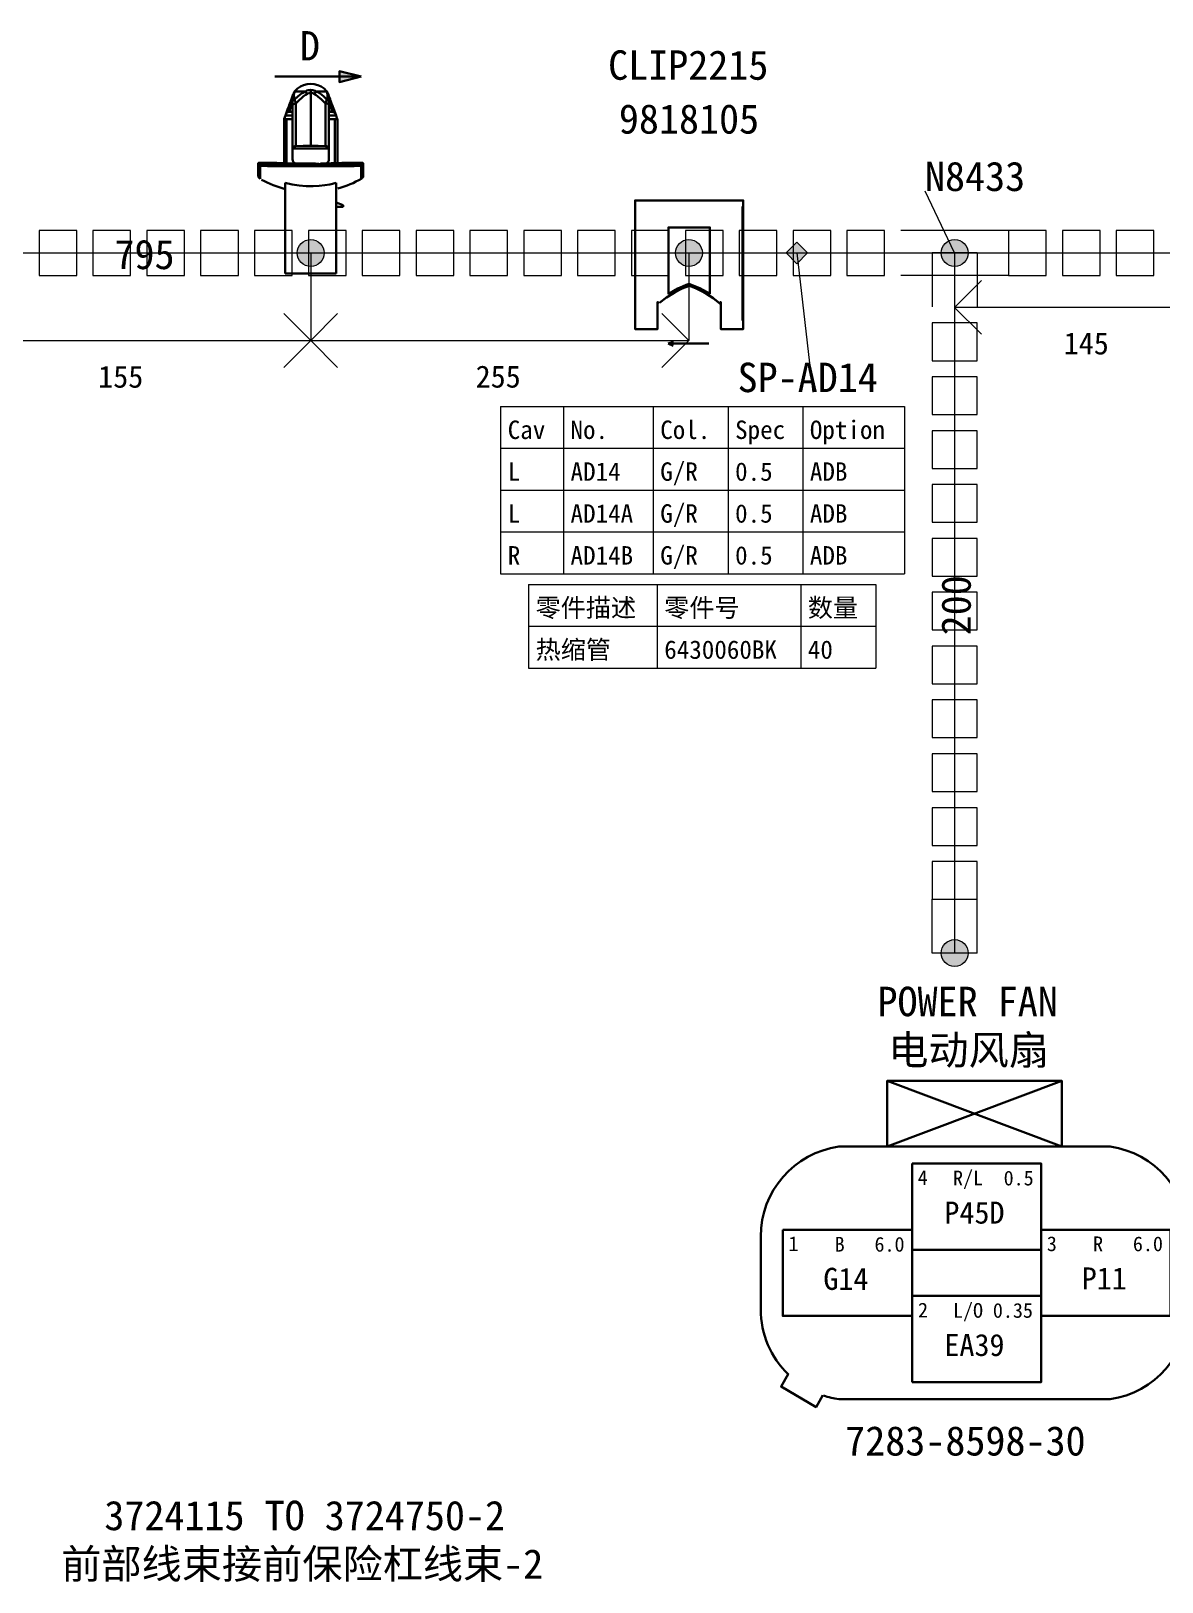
# Model space of a CAD drawing. Header units: millimetres. Extents: x 6 to 3615, y -854 to 0.
# Drawn here: x 1888.8 to 1993.8, y -688.6 to -544.6 of the extents above; entities that cross this region are included whole.
import ezdxf

# ---------------------------------------------------------------- set-up
doc = ezdxf.new("R2010")
doc.units = ezdxf.units.MM
doc.styles.add('4eff5b8b_Style', font='simfang.ttf')

msp = doc.modelspace()

# ---------------------------------------------------------------- hatches: boundary and pattern name
for points in [[(1917.45, -549.32), (1919.45, -548.82), (1917.45, -548.32)], [(1959.91, -566.19), (1958.91, -565.19), (1959.91, -564.19), (1960.91, -565.19)]]:
    msp.add_hatch(color=256).paths.add_polyline_path(points)
h = msp.add_hatch(color=256)
edge = h.paths.add_edge_path()
edge.add_arc((1914.78, -565.19), 1.25, 0, 360)
h = msp.add_hatch(color=256)
edge = h.paths.add_edge_path()
edge.add_arc((1914.78, -565.19), 1.25, 0, 360)
h = msp.add_hatch(color=256)
edge = h.paths.add_edge_path()
edge.add_arc((1949.89, -565.19), 1.25, 0, 360)
h = msp.add_hatch(color=256)
edge = h.paths.add_edge_path()
edge.add_arc((1949.89, -565.19), 1.25, 0, 360)
h = msp.add_hatch(color=256)
edge = h.paths.add_edge_path()
edge.add_arc((1974.56, -565.19), 1.25, 0, 360)
h = msp.add_hatch(color=256)
edge = h.paths.add_edge_path()
edge.add_arc((1974.56, -565.19), 1.25, 0, 360)
h = msp.add_hatch(color=256)
edge = h.paths.add_edge_path()
edge.add_arc((1974.56, -630.19), 1.25, 0, 360)
h = msp.add_hatch(color=256)
edge = h.paths.add_edge_path()
edge.add_arc((1974.56, -630.19), 1.25, 0, 360)

# ---------------------------------------------------------------- linework, layer by layer
at = {"linetype": 'Continuous', "lineweight": 30}
for p, q in [((1919.45, -548.82), (1917.45, -548.32)), ((1917.45, -548.32), (1917.45, -549.32)), ((1919.45, -548.82), (1917.45, -548.32)), ((1917.45, -548.32), (1917.45, -549.32)), ((1919.45, -548.82), (1917.45, -549.32)), ((1917.45, -549.32), (1919.45, -548.82))]:
    msp.add_line(p, q, dxfattribs=at)
at = {"linetype": 'Continuous', "lineweight": 0}
for p, q in [((1893.06, -563.11), (1889.56, -563.11)), ((1889.56, -563.11), (1889.56, -567.28)), ((1893.06, -567.28), (1893.06, -563.11)), ((1898.06, -563.11), (1894.56, -563.11)), ((1894.56, -563.11), (1894.56, -567.28)), ((1898.06, -567.28), (1898.06, -563.11)), ((1903.06, -563.11), (1899.56, -563.11)), ((1899.56, -563.11), (1899.56, -567.28)), ((1903.06, -567.28), (1903.06, -563.11)), ((1908.06, -563.11), (1904.56, -563.11)), ((1904.56, -563.11), (1904.56, -567.28)), ((1908.06, -567.28), (1908.06, -563.11)), ((1913.06, -563.11), (1909.56, -563.11)), ((1909.56, -563.11), (1909.56, -567.28)), ((1913.06, -567.28), (1913.06, -563.11)), ((1918.06, -563.11), (1914.56, -563.11)), ((1914.56, -563.11), (1914.56, -567.28)), ((1918.06, -567.28), (1918.06, -563.11)), ((1923.06, -563.11), (1919.56, -563.11)), ((1919.56, -563.11), (1919.56, -567.28)), ((1923.06, -567.28), (1923.06, -563.11)), ((1928.06, -563.11), (1924.56, -563.11)), ((1924.56, -563.11), (1924.56, -567.28)), ((1928.06, -567.28), (1928.06, -563.11)), ((1933.06, -563.11), (1929.56, -563.11)), ((1929.56, -563.11), (1929.56, -567.28)), ((1933.06, -567.28), (1933.06, -563.11)), ((1938.06, -563.11), (1934.56, -563.11)), ((1934.56, -563.11), (1934.56, -567.28)), ((1938.06, -567.28), (1938.06, -563.11)), ((1943.06, -563.11), (1939.56, -563.11)), ((1939.56, -563.11), (1939.56, -567.28)), ((1943.06, -567.28), (1943.06, -563.11)), ((1948.06, -563.11), (1944.56, -563.11)), ((1944.56, -563.11), (1944.56, -567.28)), ((1948.06, -567.28), (1948.06, -563.11)), ((1953.06, -563.11), (1949.56, -563.11)), ((1949.56, -563.11), (1949.56, -567.28)), ((1953.06, -567.28), (1953.06, -563.11)), ((1958.06, -563.11), (1954.56, -563.11)), ((1954.56, -563.11), (1954.56, -567.28)), ((1958.06, -567.28), (1958.06, -563.11)), ((1963.06, -563.11), (1959.56, -563.11)), ((1959.56, -563.11), (1959.56, -567.28)), ((1963.06, -567.28), (1963.06, -563.11)), ((1968.06, -563.11), (1964.56, -563.11)), ((1964.56, -563.11), (1964.56, -567.28)), ((1968.06, -567.28), (1968.06, -563.11)), ((1983.06, -563.11), (1979.56, -563.11)), ((1979.56, -563.11), (1979.56, -567.28)), ((1983.06, -567.28), (1983.06, -563.11)), ((1988.06, -563.11), (1984.56, -563.11)), ((1984.56, -563.11), (1984.56, -567.28)), ((1988.06, -567.28), (1988.06, -563.11)), ((1993.06, -563.11), (1989.56, -563.11)), ((1989.56, -563.11), (1989.56, -567.28)), ((1993.06, -567.28), (1993.06, -563.11)), ((1889.56, -567.28), (1893.06, -567.28)), ((1889.56, -567.28), (1889.56, -567.28)), ((1894.56, -567.28), (1898.06, -567.28)), ((1894.56, -567.28), (1894.56, -567.28)), ((1899.56, -567.28), (1903.06, -567.28)), ((1899.56, -567.28), (1899.56, -567.28)), ((1904.56, -567.28), (1908.06, -567.28)), ((1904.56, -567.28), (1904.56, -567.28)), ((1909.56, -567.28), (1913.06, -567.28)), ((1909.56, -567.28), (1909.56, -567.28)), ((1914.56, -567.28), (1918.06, -567.28)), ((1914.56, -567.28), (1914.56, -567.28)), ((1919.56, -567.28), (1923.06, -567.28)), ((1919.56, -567.28), (1919.56, -567.28)), ((1924.56, -567.28), (1928.06, -567.28)), ((1924.56, -567.28), (1924.56, -567.28)), ((1929.56, -567.28), (1933.06, -567.28)), ((1929.56, -567.28), (1929.56, -567.28)), ((1934.56, -567.28), (1938.06, -567.28)), ((1934.56, -567.28), (1934.56, -567.28)), ((1939.56, -567.28), (1943.06, -567.28)), ((1939.56, -567.28), (1939.56, -567.28)), ((1944.56, -567.28), (1948.06, -567.28)), ((1944.56, -567.28), (1944.56, -567.28)), ((1949.56, -567.28), (1953.06, -567.28)), ((1949.56, -567.28), (1949.56, -567.28)), ((1954.56, -567.28), (1958.06, -567.28)), ((1954.56, -567.28), (1954.56, -567.28)), ((1959.56, -567.28), (1963.06, -567.28)), ((1959.56, -567.28), (1959.56, -567.28)), ((1964.56, -567.28), (1968.06, -567.28)), ((1964.56, -567.28), (1964.56, -567.28)), ((1979.56, -567.28), (1983.06, -567.28)), ((1979.56, -567.28), (1979.56, -567.28)), ((1984.56, -567.28), (1988.06, -567.28)), ((1984.56, -567.28), (1984.56, -567.28)), ((1989.56, -567.28), (1993.06, -567.28)), ((1989.56, -567.28), (1989.56, -567.28)), ((1976.65, -571.69), (1972.48, -571.69)), ((1972.48, -571.69), (1972.48, -575.19)), ((1976.65, -575.19), (1976.65, -571.69)), ((1972.48, -575.19), (1976.65, -575.19)), ((1976.65, -575.19), (1976.65, -575.19)), ((1976.65, -576.69), (1972.48, -576.69)), ((1972.48, -576.69), (1972.48, -580.19)), ((1976.65, -580.19), (1976.65, -576.69)), ((1972.48, -580.19), (1976.65, -580.19)), ((1976.65, -580.19), (1976.65, -580.19)), ((1976.65, -581.69), (1972.48, -581.69)), ((1972.48, -581.69), (1972.48, -585.19)), ((1976.65, -585.19), (1976.65, -581.69)), ((1972.48, -585.19), (1976.65, -585.19)), ((1976.65, -585.19), (1976.65, -585.19)), ((1976.65, -586.69), (1972.48, -586.69)), ((1972.48, -586.69), (1972.48, -590.19)), ((1976.65, -590.19), (1976.65, -586.69)), ((1972.48, -590.19), (1976.65, -590.19)), ((1976.65, -590.19), (1976.65, -590.19)), ((1976.65, -591.69), (1972.48, -591.69)), ((1972.48, -591.69), (1972.48, -595.19)), ((1976.65, -595.19), (1976.65, -591.69)), ((1972.48, -595.19), (1976.65, -595.19)), ((1976.65, -595.19), (1976.65, -595.19)), ((1976.65, -596.69), (1972.48, -596.69)), ((1972.48, -596.69), (1972.48, -600.19)), ((1976.65, -600.19), (1976.65, -596.69)), ((1972.48, -600.19), (1976.65, -600.19)), ((1976.65, -600.19), (1976.65, -600.19)), ((1976.65, -601.69), (1972.48, -601.69)), ((1972.48, -601.69), (1972.48, -605.19)), ((1976.65, -605.19), (1976.65, -601.69)), ((1972.48, -605.19), (1976.65, -605.19)), ((1976.65, -605.19), (1976.65, -605.19)), ((1976.65, -606.69), (1972.48, -606.69)), ((1972.48, -606.69), (1972.48, -610.19)), ((1976.65, -610.19), (1976.65, -606.69)), ((1972.48, -610.19), (1976.65, -610.19)), ((1976.65, -610.19), (1976.65, -610.19)), ((1976.65, -611.69), (1972.48, -611.69)), ((1972.48, -611.69), (1972.48, -615.19)), ((1976.65, -615.19), (1976.65, -611.69)), ((1972.48, -615.19), (1976.65, -615.19)), ((1976.65, -615.19), (1976.65, -615.19)), ((1976.65, -616.69), (1972.48, -616.69)), ((1972.48, -616.69), (1972.48, -620.19)), ((1976.65, -620.19), (1976.65, -616.69)), ((1972.48, -620.19), (1976.65, -620.19)), ((1976.65, -620.19), (1976.65, -620.19)), ((1976.65, -621.69), (1972.48, -621.69)), ((1972.48, -621.69), (1972.48, -625.19)), ((1976.65, -625.19), (1976.65, -621.69)), ((1972.48, -625.19), (1976.65, -625.19)), ((1976.65, -625.19), (1976.65, -625.19))]:
    msp.add_line(p, q, dxfattribs=at)
at = {"linetype": 'Continuous', "lineweight": 13}
for p, q in [((1958.91, -565.19), (1959.91, -564.19)), ((1958.91, -565.19), (1959.91, -564.19)), ((1959.91, -564.19), (1960.91, -565.19)), ((1959.91, -564.19), (1960.91, -565.19)), ((1958.91, -565.19), (1959.91, -566.19)), ((1959.91, -566.19), (1958.91, -565.19)), ((1960.91, -565.19), (1959.91, -566.19)), ((1960.91, -565.19), (1959.91, -566.19))]:
    msp.add_line(p, q, dxfattribs=at)
at = {"linetype": 'Continuous', "lineweight": 30}
msp.add_lwpolyline([(1919.45, -548.82), (1917.45, -548.32), (1917.45, -549.32)], close=True, dxfattribs=at)
for points in [[(1911.45, -548.82), (1919.45, -548.82)], [(1913.54, -549.93), (1913.3, -550.16)], [(1913.82, -549.74), (1913.54, -549.93)], [(1914.12, -549.6), (1913.82, -549.74)], [(1914.45, -549.52), (1914.12, -549.6)], [(1914.78, -549.49), (1914.45, -549.52)], [(1914.54, -550.08), (1914.66, -550.06)], [(1914.66, -550.06), (1914.78, -550.05)], [(1915.11, -549.52), (1914.78, -549.49)], [(1914.78, -550.05), (1914.78, -550.18)], [(1914.78, -550.05), (1914.98, -550.08)], [(1915.44, -549.6), (1915.11, -549.52)], [(1915.74, -549.74), (1915.44, -549.6)], [(1916.02, -549.93), (1915.74, -549.74)], [(1916.26, -550.16), (1916.02, -549.93)], [(1912.82, -551.39), (1912.74, -551.59)], [(1912.89, -551.21), (1912.82, -551.39)], [(1912.89, -551.21), (1912.94, -551.05)], [(1912.94, -551.05), (1912.89, -551.21)], [(1912.95, -551.38), (1912.9, -551.61)], [(1912.99, -550.91), (1912.94, -551.05)], [(1912.95, -551.38), (1913, -551.13)], [(1912.99, -550.91), (1913.13, -550.54)], [(1912.99, -550.91), (1913.03, -550.83)], [(1913, -550.95), (1912.99, -550.91)], [(1913.03, -550.98), (1913, -550.95)], [(1913, -551.13), (1913.03, -550.98)], [(1913.03, -550.83), (1913.06, -550.74)], [(1913.05, -550.87), (1913.03, -550.98)], [(1913.03, -550.98), (1913.07, -550.98)], [(1913.09, -550.76), (1913.05, -550.87)], [(1913.13, -550.54), (1913.06, -550.74)], [(1913.06, -550.74), (1913.09, -550.67)], [(1913.07, -550.75), (1913.06, -550.74)], [(1913.07, -550.75), (1913.09, -550.76)], [(1913.07, -550.98), (1913.09, -550.98)], [(1913.12, -550.64), (1913.09, -550.67)], [(1913.09, -550.76), (1913.1, -550.73)], [(1913.1, -550.87), (1913.09, -550.98)], [(1913.09, -551.18), (1913.09, -550.98)], [(1913.09, -550.98), (1913.09, -551.45)], [(1913.09, -551.18), (1913.1, -551.11)], [(1913.09, -551.22), (1913.09, -551.18)], [(1913.09, -551.32), (1913.09, -551.22)], [(1913.09, -551.45), (1913.09, -551.32)], [(1913.09, -551.45), (1913.11, -551.4)], [(1913.09, -555.38), (1913.09, -551.45)], [(1913.1, -550.73), (1913.14, -550.64)], [(1913.12, -550.68), (1913.1, -550.73)], [(1913.11, -550.78), (1913.1, -550.87)], [(1913.14, -551.04), (1913.1, -551.11)], [(1913.14, -550.7), (1913.11, -550.78)], [(1913.11, -551.4), (1913.17, -551.36)], [(1913.12, -550.64), (1913.15, -550.6)], [(1913.16, -550.46), (1913.13, -550.54)], [(1913.13, -550.54), (1913.16, -550.46)], [(1913.14, -550.64), (1913.16, -550.61)], [(1913.17, -550.63), (1913.14, -550.7)], [(1913.19, -550.98), (1913.14, -551.04)], [(1913.15, -550.6), (1913.16, -550.59)], [(1913.16, -550.46), (1913.2, -550.36)], [(1913.16, -550.59), (1913.18, -550.58)], [(1913.16, -550.61), (1913.17, -550.6)], [(1913.17, -550.6), (1913.18, -550.6)], [(1913.18, -550.61), (1913.17, -550.63)], [(1913.17, -550.63), (1913.18, -550.62)], [(1913.27, -551.33), (1913.17, -551.36)], [(1913.18, -550.58), (1913.19, -550.58)], [(1913.18, -550.58), (1913.18, -550.58)], [(1913.18, -550.62), (1913.19, -550.6)], [(1913.18, -550.6), (1913.18, -550.61)], [(1913.18, -550.6), (1913.18, -550.6)], [(1913.18, -550.6), (1913.18, -550.6)], [(1913.18, -550.6), (1913.18, -550.6)], [(1913.18, -550.61), (1913.18, -550.61)], [(1913.19, -550.58), (1913.2, -550.57)], [(1913.19, -550.59), (1913.2, -550.58)], [(1913.19, -550.6), (1913.19, -550.59)], [(1913.27, -550.93), (1913.19, -550.98)], [(1913.23, -550.29), (1913.2, -550.36)], [(1913.22, -550.31), (1913.2, -550.36)], [(1913.2, -550.5), (1913.24, -550.36)], [(1913.21, -550.49), (1913.2, -550.5)], [(1913.2, -550.5), (1913.2, -550.57)], [(1913.2, -550.58), (1913.2, -550.57)], [(1913.2, -550.57), (1913.2, -550.57)], [(1913.21, -550.49), (1913.22, -550.56)], [(1913.25, -550.25), (1913.22, -550.31)], [(1913.23, -550.29), (1913.22, -550.31)], [(1913.22, -550.56), (1913.24, -550.7)], [(1913.25, -550.25), (1913.23, -550.29)], [(1913.24, -550.26), (1913.23, -550.29)], [(1913.26, -550.3), (1913.24, -550.36)], [(1913.24, -550.7), (1913.27, -550.93)], [(1913.25, -550.25), (1913.3, -550.17)], [(1913.29, -550.2), (1913.25, -550.25)], [(1913.26, -550.3), (1913.28, -550.23)], [(1913.3, -550.16), (1913.27, -550.21)], [(1913.27, -550.93), (1913.54, -550.68)], [(1913.28, -550.95), (1913.27, -550.93)], [(1913.27, -551.33), (1913.39, -551.3)], [(1913.29, -550.2), (1913.28, -550.23)], [(1913.32, -551.04), (1913.28, -550.95)], [(1913.29, -550.2), (1913.3, -550.17)], [(1913.35, -550.2), (1913.29, -550.2)], [(1913.3, -550.17), (1913.3, -550.16)], [(1913.36, -551.16), (1913.32, -551.04)], [(1913.35, -550.2), (1913.46, -550.2)], [(1913.41, -551.3), (1913.36, -551.16)], [(1913.39, -551.3), (1913.41, -551.3)], [(1913.41, -551.3), (1913.68, -551.04)], [(1913.41, -555.28), (1913.41, -551.3)], [(1913.46, -550.2), (1913.61, -550.2)], [(1913.54, -550.68), (1913.79, -550.48)], [(1913.61, -550.2), (1913.81, -550.2)], [(1913.68, -551.04), (1913.99, -550.76)], [(1913.98, -550.35), (1913.79, -550.48)], [(1914.03, -550.2), (1913.81, -550.2)], [(1913.98, -550.35), (1914.13, -550.27)], [(1913.99, -550.76), (1914.09, -550.67)], [(1914.28, -550.2), (1914.03, -550.2)], [(1914.09, -550.67), (1914.28, -550.52)], [(1914.13, -550.27), (1914.28, -550.2)], [(1914.43, -550.12), (1914.28, -550.2)], [(1914.37, -550.3), (1914.28, -550.2)], [(1914.28, -550.52), (1914.45, -550.41)], [(1914.45, -550.41), (1914.37, -550.3)], [(1914.54, -550.08), (1914.43, -550.12)], [(1914.45, -550.41), (1914.49, -550.39)], [(1914.49, -550.39), (1914.63, -550.34)], [(1914.63, -550.34), (1914.78, -550.32)], [(1914.78, -550.18), (1914.78, -550.32)], [(1914.78, -550.32), (1914.78, -555.24)], [(1914.82, -550.32), (1914.78, -550.32)], [(1914.97, -550.35), (1914.82, -550.32)], [(1915.11, -550.41), (1914.97, -550.35)], [(1914.98, -550.08), (1915.08, -550.1)], [(1915.08, -550.1), (1915.18, -550.14)], [(1915.2, -550.29), (1915.11, -550.41)], [(1915.11, -550.41), (1915.26, -550.5)], [(1915.18, -550.14), (1915.28, -550.2)], [(1915.28, -550.2), (1915.2, -550.29)], [(1915.26, -550.5), (1915.45, -550.65)], [(1915.28, -550.2), (1915.49, -550.3)], [(1915.53, -550.2), (1915.28, -550.2)], [(1915.45, -550.65), (1915.77, -550.94)], [(1915.49, -550.3), (1915.77, -550.48)], [(1915.53, -550.2), (1915.76, -550.2)], [(1915.76, -550.2), (1915.95, -550.2)], [(1915.77, -550.48), (1915.99, -550.66)], [(1915.77, -550.94), (1916.15, -551.3)], [(1916.1, -550.2), (1915.95, -550.2)], [(1915.99, -550.66), (1916.29, -550.93)], [(1916.21, -550.2), (1916.1, -550.2)], [(1916.15, -551.3), (1916.16, -551.27)], [(1916.15, -555.28), (1916.15, -551.3)], [(1916.28, -551.32), (1916.15, -551.3)], [(1916.16, -551.27), (1916.21, -551.14)], [(1916.27, -550.2), (1916.21, -550.2)], [(1916.21, -551.14), (1916.26, -551.02)], [(1916.26, -550.16), (1916.27, -550.17)], [(1916.26, -550.16), (1916.29, -550.21)], [(1916.26, -551.02), (1916.29, -550.93)], [(1916.27, -550.17), (1916.32, -550.25)], [(1916.27, -550.17), (1916.27, -550.2)], [(1916.29, -550.23), (1916.27, -550.2)], [(1916.27, -550.2), (1916.32, -550.25)], [(1916.38, -551.35), (1916.28, -551.32)], [(1916.3, -550.29), (1916.29, -550.23)], [(1916.29, -550.93), (1916.31, -550.83)], [(1916.29, -550.93), (1916.37, -550.98)], [(1916.32, -550.35), (1916.3, -550.29)], [(1916.31, -550.83), (1916.33, -550.64)], [(1916.32, -550.25), (1916.34, -550.29)], [(1916.32, -550.25), (1916.34, -550.31)], [(1916.36, -550.5), (1916.32, -550.35)], [(1916.35, -550.49), (1916.33, -550.64)], [(1916.34, -550.29), (1916.35, -550.31)], [(1916.34, -550.31), (1916.34, -550.29)], [(1916.34, -550.29), (1916.35, -550.31)], [(1916.34, -550.31), (1916.36, -550.36)], [(1916.35, -550.49), (1916.36, -550.5)], [(1916.39, -550.43), (1916.36, -550.36)], [(1916.36, -550.57), (1916.36, -550.5)], [(1916.36, -550.57), (1916.36, -550.58)], [(1916.37, -550.57), (1916.36, -550.57)], [(1916.36, -550.58), (1916.37, -550.59)], [(1916.37, -550.58), (1916.37, -550.57)], [(1916.38, -550.58), (1916.37, -550.58)], [(1916.37, -550.59), (1916.37, -550.6)], [(1916.37, -550.6), (1916.38, -550.61)], [(1916.43, -551.04), (1916.37, -550.98)], [(1916.4, -550.59), (1916.38, -550.58)], [(1916.38, -550.6), (1916.38, -550.61)], [(1916.38, -550.6), (1916.38, -550.6)], [(1916.38, -550.6), (1916.38, -550.6)], [(1916.38, -550.6), (1916.38, -550.6)], [(1916.39, -550.6), (1916.38, -550.6)], [(1916.38, -550.61), (1916.39, -550.63)], [(1916.38, -550.61), (1916.39, -550.63)], [(1916.45, -551.4), (1916.38, -551.35)], [(1916.39, -550.43), (1916.42, -550.52)], [(1916.42, -550.52), (1916.39, -550.43)], [(1916.39, -550.6), (1916.39, -550.6)], [(1916.39, -550.6), (1916.4, -550.61)], [(1916.42, -550.71), (1916.39, -550.63)], [(1916.4, -550.59), (1916.41, -550.6)], [(1916.41, -550.62), (1916.4, -550.61)], [(1916.44, -550.63), (1916.41, -550.6)], [(1916.43, -550.66), (1916.41, -550.62)], [(1916.47, -550.64), (1916.42, -550.52)], [(1916.42, -550.71), (1916.45, -550.79)], [(1916.48, -550.76), (1916.43, -550.66)], [(1916.46, -551.11), (1916.43, -551.04)], [(1916.46, -550.66), (1916.44, -550.63)], [(1916.45, -550.79), (1916.47, -550.88)], [(1916.45, -551.4), (1916.47, -551.45)], [(1916.51, -550.74), (1916.46, -550.66)], [(1916.47, -551.18), (1916.46, -551.11)], [(1916.57, -550.91), (1916.47, -550.64)], [(1916.51, -550.74), (1916.47, -550.64)], [(1916.47, -550.98), (1916.47, -550.88)], [(1916.47, -550.98), (1916.47, -551.18)], [(1916.49, -550.98), (1916.47, -550.98)], [(1916.47, -551.18), (1916.47, -551.28)], [(1916.47, -551.28), (1916.47, -551.4)], [(1916.47, -551.4), (1916.47, -551.45)], [(1916.47, -552.34), (1916.47, -551.45)], [(1916.47, -551.45), (1916.47, -555.38)], [(1916.48, -550.76), (1916.5, -550.75)], [(1916.51, -550.87), (1916.48, -550.76)], [(1916.53, -550.98), (1916.49, -550.98)], [(1916.5, -550.75), (1916.51, -550.74)], [(1916.52, -550.79), (1916.51, -550.74)], [(1916.53, -550.98), (1916.51, -550.87)], [(1916.57, -550.91), (1916.52, -550.79)], [(1916.57, -550.95), (1916.53, -550.98)], [(1916.57, -551.17), (1916.53, -550.98)], [(1916.57, -550.91), (1916.57, -550.95)], [(1916.59, -550.98), (1916.57, -550.91)], [(1916.61, -551.38), (1916.57, -551.17)], [(1916.65, -551.14), (1916.59, -550.98)], [(1916.65, -551.56), (1916.61, -551.38)], [(1916.72, -551.31), (1916.65, -551.14)], [(1916.8, -551.54), (1916.72, -551.31)], [(1916.72, -551.31), (1916.8, -551.54)], [(1912.32, -552.74), (1912.3, -552.83)], [(1912.3, -556.84), (1912.3, -552.83)], [(1912.32, -552.74), (1912.38, -552.57)], [(1912.34, -552.69), (1912.32, -552.74)], [(1912.34, -552.69), (1912.38, -552.57)], [(1912.39, -552.75), (1912.34, -552.69)], [(1912.38, -552.57), (1912.43, -552.44)], [(1912.48, -552.78), (1912.39, -552.75)], [(1912.67, -551.79), (1912.43, -552.44)], [(1912.48, -552.31), (1912.43, -552.44)], [(1913.09, -552.44), (1912.43, -552.44)], [(1912.52, -552.22), (1912.48, -552.31)], [(1912.48, -552.78), (1912.54, -552.78)], [(1912.59, -552.15), (1912.52, -552.22)], [(1913.09, -552.78), (1912.54, -552.78)], [(1912.54, -556.85), (1912.54, -552.78)], [(1912.67, -552.11), (1912.59, -552.15)], [(1912.74, -551.59), (1912.67, -551.79)], [(1912.67, -551.79), (1912.69, -551.8)], [(1912.76, -552.1), (1912.67, -552.11)], [(1912.69, -551.8), (1912.76, -551.83)], [(1912.76, -551.83), (1912.85, -551.86)], [(1912.85, -551.86), (1912.76, -552.1)], [(1912.76, -552.1), (1912.85, -552.1)], [(1912.9, -551.61), (1912.85, -551.86)], [(1912.85, -551.86), (1912.85, -552.1)], [(1912.93, -552.09), (1912.85, -552.1)], [(1912.93, -552.09), (1912.99, -552.08)], [(1912.99, -552.08), (1913.04, -552.06)], [(1913.04, -552.06), (1913.08, -552.05)], [(1913.08, -552.05), (1913.09, -552.05)], [(1913.09, -552.05), (1913.09, -552.08)], [(1913.09, -552.14), (1913.09, -552.16)], [(1916.49, -552.05), (1916.47, -552.05)], [(1916.47, -552.11), (1916.47, -552.08)], [(1916.47, -552.08), (1916.47, -552.08)], [(1916.47, -552.34), (1916.47, -552.33)], [(1917.14, -552.44), (1916.47, -552.44)], [(1917.03, -552.78), (1916.47, -552.78)], [(1916.52, -552.06), (1916.49, -552.05)], [(1916.57, -552.08), (1916.52, -552.06)], [(1916.64, -552.09), (1916.57, -552.08)], [(1916.71, -552.1), (1916.64, -552.09)], [(1916.68, -551.71), (1916.65, -551.56)], [(1916.71, -551.86), (1916.68, -551.71)], [(1916.71, -551.86), (1916.8, -551.83)], [(1916.71, -551.86), (1916.8, -552.1)], [(1916.71, -552.1), (1916.71, -551.86)], [(1916.71, -552.1), (1916.8, -552.1)], [(1916.9, -551.79), (1916.8, -551.54)], [(1916.8, -551.83), (1916.87, -551.8)], [(1916.8, -552.1), (1916.86, -552.11)], [(1916.86, -552.11), (1916.91, -552.12)], [(1916.9, -551.79), (1916.87, -551.8)], [(1917.14, -552.44), (1916.9, -551.79)], [(1916.91, -552.12), (1917, -552.17)], [(1917, -552.17), (1917.05, -552.24)], [(1917.03, -552.78), (1917.13, -552.77)], [(1917.03, -556.85), (1917.03, -552.78)], [(1917.1, -552.34), (1917.05, -552.24)], [(1917.1, -552.34), (1917.14, -552.44)], [(1917.13, -552.77), (1917.2, -552.72)], [(1917.18, -552.57), (1917.14, -552.44)], [(1917.23, -552.69), (1917.18, -552.57)], [(1917.23, -552.69), (1917.2, -552.72)], [(1917.23, -552.69), (1917.25, -552.74)], [(1917.25, -552.74), (1917.26, -552.83)], [(1917.26, -556.84), (1917.26, -552.83)], [(1913.1, -555.35), (1913.09, -555.38)], [(1913.09, -555.48), (1913.09, -555.38)], [(1913.09, -555.38), (1913.09, -555.48)], [(1914.78, -555.48), (1913.09, -555.48)], [(1913.09, -556.5), (1913.09, -555.48)], [(1913.15, -555.32), (1913.1, -555.35)], [(1913.22, -555.3), (1913.15, -555.32)], [(1913.31, -555.28), (1913.22, -555.3)], [(1913.41, -555.28), (1913.31, -555.28)], [(1914.09, -555.25), (1913.41, -555.28)], [(1914.78, -555.24), (1914.09, -555.25)], [(1915.47, -555.25), (1914.78, -555.24)], [(1914.78, -555.48), (1916.47, -555.48)], [(1916.15, -555.28), (1915.47, -555.25)], [(1916.25, -555.28), (1916.15, -555.28)], [(1916.34, -555.3), (1916.25, -555.28)], [(1916.41, -555.32), (1916.34, -555.3)], [(1916.46, -555.35), (1916.41, -555.32)], [(1916.47, -555.38), (1916.46, -555.35)], [(1916.47, -555.38), (1916.47, -555.48)], [(1916.47, -555.48), (1916.47, -556.5)], [(1909.91, -556.85), (1909.9, -556.87)], [(1909.93, -556.96), (1909.9, -556.87)], [(1909.9, -556.87), (1909.9, -557.06)], [(1909.9, -557.06), (1909.9, -557.3)], [(1909.9, -557.06), (1909.9, -557.27)], [(1909.91, -556.85), (1909.96, -556.83)], [(1909.97, -557.02), (1909.93, -556.96)], [(1910.27, -556.82), (1909.96, -556.83)], [(1909.96, -556.83), (1909.96, -556.85)], [(1909.96, -556.85), (1909.97, -556.87)], [(1909.97, -556.87), (1909.98, -556.89)], [(1909.97, -557.02), (1910.03, -557.07)], [(1909.98, -556.89), (1910, -556.9)], [(1910, -556.9), (1910.03, -556.92)], [(1910.03, -556.92), (1910.04, -556.92)], [(1910.03, -557.07), (1910.1, -557.1)], [(1910.04, -556.92), (1910.41, -556.93)], [(1910.04, -556.97), (1910.04, -556.92)], [(1910.05, -557.02), (1910.04, -556.97)], [(1910.08, -557.07), (1910.05, -557.02)], [(1910.1, -557.1), (1910.08, -557.07)], [(1910.1, -557.1), (1910.42, -557.11)], [(1910.1, -557.39), (1910.1, -557.1)], [(1910.27, -556.82), (1910.61, -556.82)], [(1910.41, -556.93), (1910.82, -556.93)], [(1910.42, -557.11), (1910.78, -557.12)], [(1910.97, -556.82), (1910.61, -556.82)], [(1910.78, -557.12), (1911.09, -557.12)], [(1910.82, -556.93), (1911.25, -556.94)], [(1910.97, -556.82), (1911.17, -556.82)], [(1911.09, -557.12), (1911.34, -557.12)], [(1911.63, -556.83), (1911.17, -556.82)], [(1911.25, -556.94), (1911.71, -556.94)], [(1911.34, -557.12), (1911.59, -557.13)], [(1911.59, -557.13), (1911.84, -557.13)], [(1912.12, -556.84), (1911.63, -556.83)], [(1912.19, -556.95), (1911.71, -556.94)], [(1911.84, -557.13), (1912.23, -557.13)], [(1912.63, -556.85), (1912.12, -556.84)], [(1912.68, -556.95), (1912.19, -556.95)], [(1912.23, -557.13), (1912.72, -557.14)], [(1913.16, -556.87), (1912.63, -556.85)], [(1913.2, -556.95), (1912.68, -556.95)], [(1912.72, -557.14), (1913.01, -557.14)], [(1913.01, -557.14), (1913.48, -557.14)], [(1913.11, -556.62), (1913.09, -556.5)], [(1913.16, -556.73), (1913.11, -556.62)], [(1913.12, -556.65), (1913.11, -556.62)], [(1913.16, -556.73), (1913.11, -556.62)], [(1913.2, -556.78), (1913.16, -556.73)], [(1913.16, -556.73), (1913.25, -556.82)], [(1913.25, -556.82), (1913.16, -556.73)], [(1913.69, -556.88), (1913.16, -556.87)], [(1913.72, -556.95), (1913.2, -556.95)], [(1913.25, -556.82), (1913.35, -556.87)], [(1913.36, -556.87), (1913.25, -556.82)], [(1913.35, -556.87), (1913.33, -556.86)], [(1913.48, -557.14), (1913.83, -557.14)], [(1914.23, -556.89), (1913.69, -556.88)], [(1914.25, -556.96), (1913.72, -556.95)], [(1913.83, -557.14), (1914.17, -557.14)], [(1914.17, -557.14), (1914.49, -557.14)], [(1914.78, -556.89), (1914.23, -556.89)], [(1914.78, -556.96), (1914.25, -556.96)], [(1914.49, -557.14), (1914.78, -557.14)], [(1915.23, -556.89), (1914.78, -556.89)], [(1915.31, -556.96), (1914.78, -556.96)], [(1914.78, -557.14), (1915.05, -557.14)], [(1915.05, -557.14), (1915.35, -557.14)], [(1915.84, -556.95), (1915.23, -556.89)], [(1915.84, -556.95), (1915.31, -556.96)], [(1915.35, -557.14), (1915.7, -557.14)], [(1916.14, -556.88), (1915.69, -556.88)], [(1915.7, -557.14), (1916.08, -557.14)], [(1915.84, -556.95), (1916.36, -556.95)], [(1916.08, -557.14), (1916.55, -557.14)], [(1916.67, -556.86), (1916.14, -556.88)], [(1916.21, -556.87), (1916.31, -556.82)], [(1916.31, -556.82), (1916.21, -556.87)], [(1916.23, -556.86), (1916.21, -556.87)], [(1916.31, -556.82), (1916.4, -556.73)], [(1916.4, -556.73), (1916.31, -556.82)], [(1916.31, -556.82), (1916.36, -556.78)], [(1916.36, -556.95), (1916.88, -556.95)], [(1916.46, -556.62), (1916.4, -556.73)], [(1916.46, -556.62), (1916.4, -556.73)], [(1916.4, -556.73), (1916.45, -556.65)], [(1916.46, -556.62), (1916.47, -556.5)], [(1916.55, -557.14), (1916.97, -557.13)], [(1917.18, -556.84), (1916.67, -556.86)], [(1917.37, -556.95), (1916.88, -556.95)], [(1916.97, -557.13), (1917.33, -557.13)], [(1917.67, -556.83), (1917.18, -556.84)], [(1917.33, -557.13), (1917.6, -557.13)], [(1917.37, -556.95), (1917.85, -556.94)], [(1917.6, -557.13), (1918.01, -557.13)], [(1918.15, -556.82), (1917.67, -556.83)], [(1917.85, -556.94), (1918.31, -556.94)], [(1918.01, -557.13), (1918.11, -557.12)], [(1918.11, -557.12), (1918.48, -557.12)], [(1918.59, -556.82), (1918.15, -556.82)], [(1918.31, -556.94), (1918.74, -556.93)], [(1918.48, -557.12), (1918.82, -557.12)], [(1918.59, -556.82), (1918.95, -556.82)], [(1918.74, -556.93), (1919.15, -556.93)], [(1918.82, -557.12), (1919.14, -557.11)], [(1919.29, -556.82), (1918.95, -556.82)], [(1919.14, -557.11), (1919.46, -557.1)], [(1919.15, -556.93), (1919.52, -556.92)], [(1919.29, -556.82), (1919.6, -556.83)], [(1919.49, -557.07), (1919.46, -557.1)], [(1919.53, -557.07), (1919.46, -557.1)], [(1919.46, -557.1), (1919.46, -557.32)], [(1919.51, -557.02), (1919.49, -557.07)], [(1919.52, -556.97), (1919.51, -557.02)], [(1919.52, -556.92), (1919.55, -556.91)], [(1919.52, -556.97), (1919.52, -556.92)], [(1919.59, -557.02), (1919.53, -557.07)], [(1919.55, -556.91), (1919.57, -556.9)], [(1919.57, -556.9), (1919.58, -556.89)], [(1919.58, -556.89), (1919.59, -556.87)], [(1919.59, -556.87), (1919.6, -556.85)], [(1919.63, -556.96), (1919.59, -557.02)], [(1919.6, -556.85), (1919.6, -556.83)], [(1919.6, -556.83), (1919.64, -556.84)], [(1919.66, -556.87), (1919.63, -556.96)], [(1919.64, -556.84), (1919.66, -556.87)], [(1919.66, -557.06), (1919.66, -556.87)], [(1919.66, -557.21), (1919.66, -557.06)], [(1919.66, -557.06), (1919.66, -557.27)], [(1919.66, -557.34), (1919.66, -557.21)], [(1909.9, -557.5), (1909.9, -557.27)], [(1909.9, -557.3), (1909.9, -557.27)], [(1909.9, -557.3), (1909.9, -557.5)], [(1909.9, -557.5), (1909.9, -557.66)], [(1909.9, -557.66), (1909.9, -557.8)], [(1909.9, -557.77), (1909.9, -557.76)], [(1909.9, -557.77), (1909.9, -557.77)], [(1909.9, -557.9), (1909.9, -557.8)], [(1909.9, -557.8), (1909.9, -557.9)], [(1909.9, -557.95), (1909.9, -557.9)], [(1909.9, -557.9), (1909.9, -557.95)], [(1909.9, -557.95), (1909.9, -557.96)], [(1909.9, -557.95), (1909.9, -557.96)], [(1909.9, -557.96), (1909.91, -558.03)], [(1909.91, -558.08), (1909.9, -557.96)], [(1909.9, -557.96), (1909.91, -558.08)], [(1909.9, -557.96), (1909.9, -557.96)], [(1909.91, -558.08), (1909.95, -558.17)], [(1909.95, -558.17), (1910.02, -558.26)], [(1910.02, -558.26), (1910.1, -558.32)], [(1910.1, -557.55), (1910.1, -557.39)], [(1910.1, -557.67), (1910.1, -557.55)], [(1910.1, -557.67), (1910.1, -557.79)], [(1910.1, -557.9), (1910.1, -557.79)], [(1910.1, -558.04), (1910.1, -557.9)], [(1910.1, -558.17), (1910.1, -558.04)], [(1910.1, -558.17), (1910.1, -558.24)], [(1910.1, -558.24), (1910.1, -558.28)], [(1910.1, -558.31), (1910.1, -558.28)], [(1910.1, -558.31), (1910.1, -558.32)], [(1912.42, -558.68), (1913.06, -558.83)], [(1912.42, -558.68), (1912.42, -563.13)], [(1912.42, -558.68), (1912.42, -558.88)], [(1917.14, -558.68), (1916.54, -558.82)], [(1917.14, -562.98), (1917.14, -558.68)], [(1919.46, -557.53), (1919.46, -557.32)], [(1919.46, -557.72), (1919.46, -557.53)], [(1919.46, -557.89), (1919.46, -557.72)], [(1919.46, -558), (1919.46, -557.89)], [(1919.46, -558), (1919.46, -558.09)], [(1919.46, -558.09), (1919.46, -558.21)], [(1919.46, -558.21), (1919.46, -558.28)], [(1919.54, -558.26), (1919.46, -558.32)], [(1919.46, -558.28), (1919.46, -558.31)], [(1919.46, -558.31), (1919.46, -558.32)], [(1919.54, -558.26), (1919.61, -558.17)], [(1919.65, -558.08), (1919.61, -558.17)], [(1919.65, -558.08), (1919.66, -557.96)], [(1919.66, -557.27), (1919.66, -557.34)], [(1919.66, -557.46), (1919.66, -557.34)], [(1919.66, -557.56), (1919.66, -557.46)], [(1919.66, -557.66), (1919.66, -557.56)], [(1919.66, -557.59), (1919.66, -557.74)], [(1919.66, -557.74), (1919.66, -557.66)], [(1919.66, -557.74), (1919.66, -557.66)], [(1919.66, -557.8), (1919.66, -557.74)], [(1919.66, -557.8), (1919.66, -557.86)], [(1919.66, -557.86), (1919.66, -557.8)], [(1919.66, -557.86), (1919.66, -557.91)], [(1919.66, -557.91), (1919.66, -557.86)], [(1919.66, -557.91), (1919.66, -557.94)], [(1919.66, -557.96), (1919.66, -557.94)], [(1919.66, -557.96), (1919.66, -558.03)], [(1919.66, -557.96), (1919.66, -557.96)], [(1919.66, -557.96), (1919.66, -557.96)], [(1912.42, -558.88), (1912.42, -559.02)], [(1912.42, -559.02), (1912.42, -559.09)], [(1912.42, -559.09), (1912.42, -559.12)], [(1912.42, -559.37), (1912.42, -559.48)], [(1913.06, -558.83), (1913.7, -558.93)], [(1913.7, -558.93), (1914.35, -558.99)], [(1914.35, -558.99), (1915.01, -558.99)], [(1915.01, -558.99), (1915.55, -558.96)], [(1915.55, -558.96), (1916.09, -558.9)], [(1916.09, -558.9), (1916.54, -558.82)], [(1917.14, -558.98), (1917.14, -558.94)], [(1917.14, -558.98), (1917.14, -559.48)], [(1917.14, -559.03), (1917.14, -558.98)], [(1917.14, -559.24), (1917.24, -559.22)], [(1917.14, -559.23), (1917.14, -559.22)], [(1917.14, -560.5), (1917.79, -560.76)], [(1917.14, -562.06), (1917.14, -560.56)], [(1917.14, -560.92), (1917.79, -560.92)], [(1917.79, -560.76), (1917.79, -560.92)], [(1952.72, -569.86), (1952.73, -569.87), (1952.84, -569.74), (1952.84, -572.26), (1954.93, -572.26), (1954.93, -560.31), (1944.9, -560.31), (1944.9, -572.26), (1946.99, -572.26), (1946.99, -569.74), (1947.1, -569.87)], [(1954.88, -569.44), (1954.88, -560.89)], [(1917.14, -562.06), (1917.14, -567.1)], [(1947.99, -569), (1947.99, -562.82), (1951.84, -562.82), (1951.84, -568.98)], [(1954.88, -571.47), (1954.88, -562.92)], [(1912.42, -563.21), (1912.41, -567.11)], [(1912.42, -563.13), (1912.42, -563.21)], [(1912.42, -563.21), (1912.42, -563.21)], [(1917.14, -567.1), (1912.41, -567.11)], [(1947.17, -569.81), (1947.82, -569.31), (1948.51, -568.88), (1949.24, -568.5), (1950, -568.2)], [(1947.95, -569.03), (1948.87, -568.5), (1949.84, -568.08)], [(1947.98, -569), (1948.86, -568.5), (1949.79, -568.1)], [(1948.72, -568.76), (1949.27, -568.49), (1949.85, -568.26)], [(1949.87, -568.05), (1950.89, -568.45), (1951.83, -568.98)], [(1949.88, -568.05), (1950.89, -568.45), (1951.85, -568.99)], [(1949.96, -568.25), (1950.72, -568.56), (1951.45, -568.94), (1952.14, -569.39), (1952.78, -569.91)], [(1949.96, -568.25), (1950.55, -568.48), (1951.13, -568.76)], [(1947.15, -569.82), (1947.71, -569.39), (1948.31, -568.99)], [(1951.49, -568.96), (1952.11, -569.37), (1952.7, -569.83)], [(1948.46, -573.43), (1947.98, -573.6)], [(1951.73, -573.6), (1947.98, -573.6)], [(1948.43, -573.8), (1947.98, -573.6)], [(1984.51, -642.05), (1968.3, -648.16), (1968.3, -642.05), (1984.51, -648.16), (1984.51, -642.05), (1968.3, -642.05)], [(1963.82, -648.16), (1988.99, -648.16)], [(1970.61, -649.73), (1970.61, -657.73), (1982.6, -657.73), (1982.6, -649.73), (1970.61, -649.73)], [(1956.56, -656.5), (1956.56, -663.26)], [(1958.61, -655.88), (1958.61, -663.88), (1970.61, -663.88), (1970.61, -655.88), (1958.61, -655.88)], [(1982.6, -655.88), (1982.6, -663.88), (1994.6, -663.88), (1994.6, -655.88), (1982.6, -655.88)], [(1970.61, -670.02), (1970.61, -662.02), (1982.6, -662.02), (1982.6, -670.02), (1970.61, -670.02)], [(1962.33, -671.25), (1961.7, -672.34), (1958.45, -670.44), (1959.11, -669.3)], [(1988.99, -671.6), (1963.82, -671.6)]]:
    msp.add_lwpolyline(points, dxfattribs=at)
at = {"linetype": 'Continuous', "lineweight": 13}
for points in [[(1974.56, -565.19), (1971.81, -559.44)], [(1824.56, -565.19), (1974.56, -565.19)], [(1914.78, -565.19), (1914.78, -573.32)], [(1914.78, -565.19), (1914.78, -573.31)], [(1949.89, -565.19), (1949.89, -573.31)], [(1959.91, -565.19), (1961.41, -578.11)], [(1974.56, -565.19), (1974.56, -570.24)], [(1974.56, -565.19), (2039.56, -565.19)], [(1974.56, -565.19), (1974.56, -630.19)], [(1974.56, -570.24), (1977.06, -567.74)], [(1914.78, -573.32), (1912.28, -570.82)], [(1914.78, -573.31), (1917.28, -570.81)], [(1949.89, -573.31), (1947.39, -570.81)], [(1999.32, -570.24), (1974.56, -570.24)], [(1974.56, -570.24), (1977.06, -572.74)], [(1879.81, -573.32), (1914.78, -573.32)], [(1914.78, -573.32), (1912.28, -575.82)], [(1914.78, -573.31), (1949.89, -573.31)], [(1914.78, -573.31), (1917.28, -575.81)], [(1949.89, -573.31), (1947.39, -575.81)], [(1932.41, -579.43), (1969.92, -579.43)], [(1932.41, -579.43), (1932.41, -594.98)], [(1932.41, -579.43), (1969.92, -579.43)], [(1938.25, -579.43), (1938.25, -594.98)], [(1946.58, -579.43), (1946.58, -594.98)], [(1953.53, -579.43), (1953.53, -594.98)], [(1960.47, -579.43), (1960.47, -594.98)], [(1969.92, -579.43), (1969.92, -594.98)], [(1932.41, -583.32), (1969.92, -583.32)], [(1932.41, -587.2), (1969.92, -587.2)], [(1932.41, -591.09), (1969.92, -591.09)], [(1932.41, -594.98), (1969.92, -594.98)], [(1935.01, -595.96), (1967.23, -595.96)], [(1935.01, -595.96), (1935.01, -603.73)], [(1935.01, -595.96), (1967.23, -595.96)], [(1946.95, -595.96), (1946.95, -603.73)], [(1960.28, -595.96), (1960.28, -603.73)], [(1967.23, -595.96), (1967.23, -603.73)], [(1935.01, -599.84), (1967.23, -599.84)], [(1935.01, -603.73), (1967.23, -603.73)]]:
    msp.add_lwpolyline(points, dxfattribs=at)
at = {"linetype": 'Continuous', "lineweight": 0}
for points in [[(1889.56, -567.28), (1893.06, -567.28), (1893.06, -563.11), (1889.56, -563.11), (1889.56, -567.28)], [(1894.56, -567.28), (1898.06, -567.28), (1898.06, -563.11), (1894.56, -563.11), (1894.56, -567.28)], [(1899.56, -567.28), (1903.06, -567.28), (1903.06, -563.11), (1899.56, -563.11), (1899.56, -567.28)], [(1904.56, -567.28), (1908.06, -567.28), (1908.06, -563.11), (1904.56, -563.11), (1904.56, -567.28)], [(1909.56, -567.28), (1913.06, -567.28), (1913.06, -563.11), (1909.56, -563.11), (1909.56, -567.28)], [(1914.56, -567.28), (1918.06, -567.28), (1918.06, -563.11), (1914.56, -563.11), (1914.56, -567.28)], [(1919.56, -567.28), (1923.06, -567.28), (1923.06, -563.11), (1919.56, -563.11), (1919.56, -567.28)], [(1924.56, -567.28), (1928.06, -567.28), (1928.06, -563.11), (1924.56, -563.11), (1924.56, -567.28)], [(1929.56, -567.28), (1933.06, -567.28), (1933.06, -563.11), (1929.56, -563.11), (1929.56, -567.28)], [(1934.56, -567.28), (1938.06, -567.28), (1938.06, -563.11), (1934.56, -563.11), (1934.56, -567.28)], [(1939.56, -567.28), (1943.06, -567.28), (1943.06, -563.11), (1939.56, -563.11), (1939.56, -567.28)], [(1944.56, -567.28), (1948.06, -567.28), (1948.06, -563.11), (1944.56, -563.11), (1944.56, -567.28)], [(1949.56, -567.28), (1953.06, -567.28), (1953.06, -563.11), (1949.56, -563.11), (1949.56, -567.28)], [(1954.56, -567.28), (1958.06, -567.28), (1958.06, -563.11), (1954.56, -563.11), (1954.56, -567.28)], [(1959.56, -567.28), (1963.06, -567.28), (1963.06, -563.11), (1959.56, -563.11), (1959.56, -567.28)], [(1964.56, -567.28), (1968.06, -567.28), (1968.06, -563.11), (1964.56, -563.11), (1964.56, -567.28)], [(1979.56, -567.28), (1983.06, -567.28), (1983.06, -563.11), (1979.56, -563.11), (1979.56, -567.28)], [(1984.56, -567.28), (1988.06, -567.28), (1988.06, -563.11), (1984.56, -563.11), (1984.56, -567.28)], [(1989.56, -567.28), (1993.06, -567.28), (1993.06, -563.11), (1989.56, -563.11), (1989.56, -567.28)], [(1976.65, -575.19), (1976.65, -571.69), (1972.48, -571.69), (1972.48, -575.19), (1976.65, -575.19)], [(1976.65, -580.19), (1976.65, -576.69), (1972.48, -576.69), (1972.48, -580.19), (1976.65, -580.19)], [(1976.65, -585.19), (1976.65, -581.69), (1972.48, -581.69), (1972.48, -585.19), (1976.65, -585.19)], [(1976.65, -590.19), (1976.65, -586.69), (1972.48, -586.69), (1972.48, -590.19), (1976.65, -590.19)], [(1976.65, -595.19), (1976.65, -591.69), (1972.48, -591.69), (1972.48, -595.19), (1976.65, -595.19)], [(1976.65, -600.19), (1976.65, -596.69), (1972.48, -596.69), (1972.48, -600.19), (1976.65, -600.19)], [(1976.65, -605.19), (1976.65, -601.69), (1972.48, -601.69), (1972.48, -605.19), (1976.65, -605.19)], [(1976.65, -610.19), (1976.65, -606.69), (1972.48, -606.69), (1972.48, -610.19), (1976.65, -610.19)], [(1976.65, -615.19), (1976.65, -611.69), (1972.48, -611.69), (1972.48, -615.19), (1976.65, -615.19)], [(1976.65, -620.19), (1976.65, -616.69), (1972.48, -616.69), (1972.48, -620.19), (1976.65, -620.19)], [(1976.65, -625.19), (1976.65, -621.69), (1972.48, -621.69), (1972.48, -625.19), (1976.65, -625.19)]]:
    msp.add_lwpolyline(points, close=True, dxfattribs=at)
at = {"linetype": 'Continuous', "lineweight": 13}
msp.add_lwpolyline([(1958.91, -565.19), (1959.91, -564.19), (1960.91, -565.19), (1959.91, -566.19)], close=True, dxfattribs=at)
at = {"linetype": 'Continuous', "lineweight": 0}
for points in [[(1979.56, -563.11), (1969.56, -563.11)], [(1976.64, -565.19), (1972.48, -565.19)], [(1972.48, -565.19), (1972.48, -570.19)], [(1976.64, -565.19), (1976.65, -570.19)], [(1979.56, -567.28), (1969.56, -567.28)], [(1972.48, -630.19), (1972.48, -625.19)], [(1976.65, -630.19), (1976.64, -625.19)], [(1976.65, -630.19), (1972.48, -630.19)]]:
    msp.add_lwpolyline(points, dxfattribs=at)
at = {"linetype": 'Continuous', "lineweight": 13}
for centre in [(1914.78, -565.19), (1914.78, -565.19), (1914.78, -565.19), (1914.78, -565.19), (1949.89, -565.19), (1949.89, -565.19), (1949.89, -565.19), (1949.89, -565.19), (1974.56, -565.19), (1974.56, -565.19), (1974.56, -565.19), (1974.56, -565.19), (1974.56, -630.19), (1974.56, -630.19), (1974.56, -630.19), (1974.56, -630.19)]:
    msp.add_circle(centre, 1.25, dxfattribs=at)
at = {"linetype": 'Continuous', "lineweight": 30}
for centre, radius, start, end in [((1914.61, -550.47), 9.05, -119, -104), ((1914.95, -550.39), 9.12, -75, -60), ((1964.99, -656.5), 8.43, 98, -180), ((1987.82, -656.5), 8.43, 0, 82), ((1964.99, -663.26), 8.43, -180, -134), ((1987.82, -663.26), 8.43, -82, 0), ((1964.99, -663.26), 8.43, -108, -98), ((1964.99, -663.26), 8.43, -108, -98)]:
    msp.add_arc(centre, radius, start, end, dxfattribs=at)

# ---------------------------------------------------------------- texts
at = {"linetype": 'Continuous', "style": '4eff5b8b_Style'}
for s, height, p in [('D', 2.73, (1913.78, -547.32)), ('CLIP2215', 2.734, (1942.39, -549.11)), ('9818105', 2.734, (1943.39, -554.11)), ('N8433', 2.734, (1971.81, -559.44)), ('795', 2.734, (1896.56, -566.69)), ('145', 2.051, (1984.69, -574.61)), ('155', 2.051, (1895.05, -577.7)), ('255', 2.051, (1930.09, -577.69)), ('SP-AD14', 2.734, (1954.41, -578.11)), ('Cav', 1.709, (1933.07, -582.46)), ('No.', 1.709, (1938.9, -582.46)), ('Col.', 1.709, (1947.23, -582.46)), ('Spec', 1.709, (1954.18, -582.46)), ('Option', 1.709, (1961.12, -582.46)), ('G/R', 1.709, (1947.23, -586.34)), ('L', 1.71, (1933.07, -586.34)), ('AD14', 1.709, (1938.9, -586.34)), ('0.5', 1.709, (1954.18, -586.34)), ('ADB', 1.709, (1961.12, -586.34)), ('L', 1.71, (1933.07, -590.23)), ('AD14A', 1.709, (1938.9, -590.23)), ('G/R', 1.709, (1947.23, -590.23)), ('0.5', 1.709, (1954.18, -590.23)), ('ADB', 1.709, (1961.12, -590.23)), ('R', 1.71, (1933.07, -594.12)), ('AD14B', 1.709, (1938.9, -594.12)), ('G/R', 1.709, (1947.23, -594.12)), ('0.5', 1.709, (1954.18, -594.12)), ('ADB', 1.709, (1961.12, -594.12)), ('零件描述', 1.709, (1935.66, -598.98)), ('零件号', 1.709, (1947.6, -598.98)), ('数量', 1.709, (1960.93, -598.98)), ('热缩管', 1.709, (1935.66, -602.87)), ('6430060BK', 1.709, (1947.6, -602.87)), ('40', 1.709, (1960.93, -602.87)), ('POWER FAN', 2.734, (1967.4, -636.05)), ('电动风扇', 2.734, (1968.4, -640.55)), ('4', 1.37, (1971.14, -651.71)), ('R/L', 1.367, (1974.41, -651.76)), ('0.5', 1.367, (1979.11, -651.76)), ('P45D', 2.051, (1973.61, -655.31)), ('1', 1.37, (1959.13, -657.86)), ('B', 1.37, (1963.42, -657.91)), ('6.0', 1.367, (1967.12, -657.91)), ('3', 1.37, (1983.12, -657.86)), ('R', 1.37, (1987.41, -657.87)), ('6.0', 1.367, (1991.11, -657.87)), ('G14', 2.051, (1962.37, -661.46)), ('P11', 2.051, (1986.36, -661.42)), ('2', 1.37, (1971.16, -664.02)), ('L/O', 1.367, (1974.41, -664.05)), ('0.35', 1.367, (1978.11, -664.05)), ('EA39', 2.051, (1973.61, -667.6)), ('7283-8598-30', 2.7344, (1964.4, -676.84)), ('3724115 TO 3724750-2', 2.7344, (1895.62, -683.77)), ('前部线束接前保险杠线束-2', 2.7344, (1891.62, -688.27))]:
    msp.add_text(s, height=height, dxfattribs=at).set_placement(p)
msp.add_text('200', height=2.734, rotation=-270, dxfattribs=at).set_placement((1976.06, -600.69))

doc.saveas('drawing.dxf')
